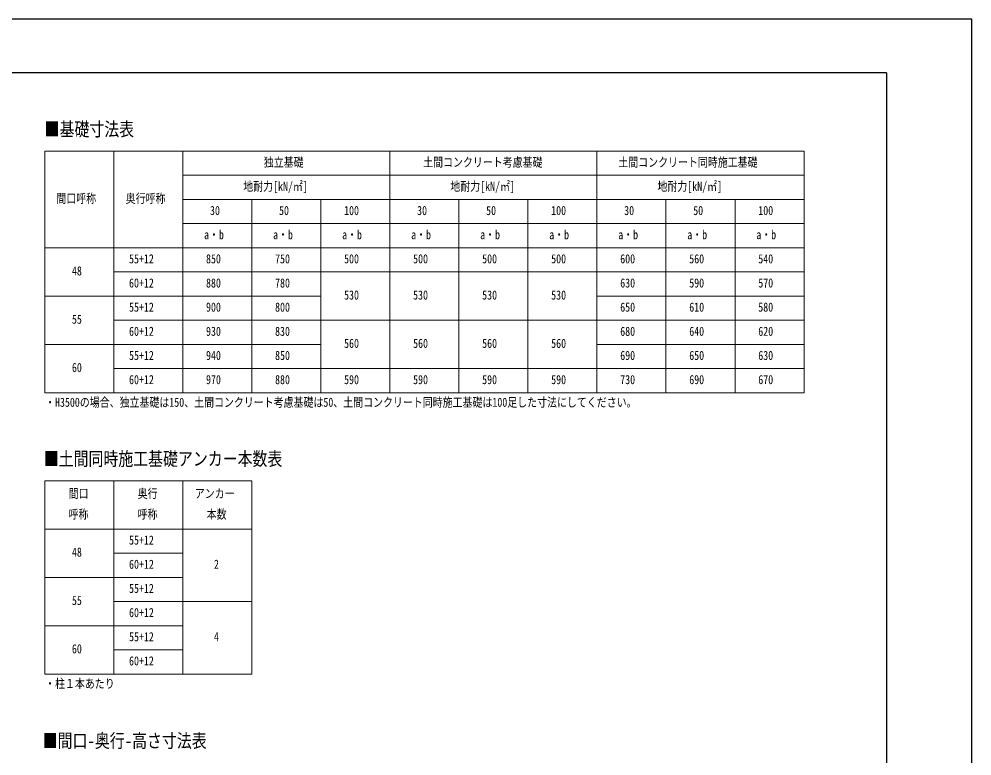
# Model space of a CAD drawing. Units: millimetres, scale not verified. Extents: x -16820 to 16820, y -11880 to 11880.
# Drawn here: x 3016 to 16820, y 1204 to 11880 of the extents above; entities that cross this region are included whole.
import ezdxf
from ezdxf.enums import TextEntityAlignment as Align

# ---------------------------------------------------------------- set-up
doc = ezdxf.new("R2010")
doc.units = ezdxf.units.MM
doc.header["$LTSCALE"] = 50
doc.layers.add('0-1_TABLE1', color=7, linetype='Continuous', lineweight=18)
doc.layers.add('0-2_USER1', color=3, linetype='Continuous')
doc.layers.add('0-8_YKK_ZWAK', color=7, linetype='Continuous')
doc.styles.add('ＭＳ ゴシック', font='')
doc.styles.get('ＭＳ ゴシック').set_extended_font_data('MS Gothic')

msp = doc.modelspace()

# ---------------------------------------------------------------- linework, layer by layer
at = {"layer": '0-1_TABLE1'}
for p, q in [((3388.08, 9966), (14388.08, 9966)), ((3388.08, 9966), (3388.08, 6466)), ((4388.08, 9966), (4388.08, 6466)), ((8388.08, 9966), (8388.08, 6466)), ((11388.08, 9966), (11388.08, 6466)), ((5388.08, 9616), (14388.08, 9616)), ((5388.08, 9266), (14388.08, 9266)), ((6388.08, 9266), (6388.08, 6466)), ((7388.08, 9266), (7388.08, 6466)), ((9388.08, 9266), (9388.08, 6466)), ((10388.08, 9266), (10388.08, 6466)), ((12388.08, 9266), (12388.08, 6466)), ((13388.08, 9266), (13388.08, 6466)), ((5388.08, 8916), (14388.08, 8916)), ((4388.08, 8216), (14388.08, 8216)), ((3388.08, 7866), (7388.08, 7866)), ((11388.08, 7866), (14388.08, 7866)), ((4388.08, 7516), (14388.08, 7516)), ((3388.08, 7166), (7388.08, 7166)), ((11388.08, 7166), (14388.08, 7166)), ((4388.08, 6816), (14388.08, 6816)), ((3388.08, 5191), (6388.08, 5191)), ((3388.08, 5191), (3388.08, 2391)), ((4388.08, 5191), (4388.08, 2391)), ((6388.08, 5191), (6388.08, 2391)), ((3388.08, 4491), (6388.08, 4491)), ((4388.08, 4141), (5388.08, 4141)), ((3388.08, 3791), (5388.08, 3791)), ((4388.08, 3441), (6388.08, 3441)), ((3388.08, 3091), (5388.08, 3091)), ((4388.08, 2741), (5388.08, 2741))]:
    msp.add_line(p, q, dxfattribs=at)
for points in [[(5388.08, 9966), (5388.08, 8216), (5388.08, 7866), (5388.08, 7516), (5388.08, 7166), (5388.08, 6816), (5388.08, 6466)], [(14388.08, 9966), (14388.08, 9266), (14388.08, 6466)], [(3388.08, 8566), (4388.08, 8566), (5388.08, 8566), (14388.08, 8566)], [(3388.08, 6466), (4388.08, 6466), (14388.08, 6466)], [(5388.08, 5191), (5388.08, 3441), (5388.08, 2391)], [(3388.08, 2391), (4388.08, 2391), (5388.08, 2391), (6388.08, 2391)]]:
    msp.add_lwpolyline(points, dxfattribs=at)
at = {"layer": '0-8_YKK_ZWAK'}
for q in [(-15619.92, 11100), (15580.08, -10100)]:
    msp.add_line((15580.08, 11100), q, dxfattribs=at)
msp.add_lwpolyline([(-16820, -11880), (16820, -11880), (16820, 11880), (-16820, 11880)], close=True, dxfattribs=at)

# ---------------------------------------------------------------- texts
at = {"layer": '0-1_TABLE1', "style": 'ＭＳ ゴシック', "width": 0.8}
for s, p in [('独立基礎', (6561.68, 9701)), ('土間コンクリート考慮基礎', (8870.48, 9701)), ('土間コンクリート同時施工基礎', (11697.68, 9701)), ('地耐力[kN/㎡]', (6264.08, 9351)), ('地耐力[kN/㎡]', (9264.08, 9351)), ('地耐力[kN/㎡]', (12264.08, 9351)), ('間口呼称', (3556.88, 9176)), ('奥行呼称', (4561.68, 9176)), ('30', (5782.48, 9001)), ('50', (6782.48, 9001)), ('100', (7724.88, 9001)), ('30', (8782.48, 9001)), ('50', (9782.48, 9001)), ('100', (10724.88, 9001)), ('30', (11782.48, 9001)), ('50', (12782.48, 9001)), ('100', (13724.88, 9001)), ('a・b', (5696.08, 8651)), ('a・b', (6696.08, 8651)), ('a・b', (7696.08, 8651)), ('a・b', (8696.08, 8651)), ('a・b', (9696.08, 8651)), ('a・b', (10696.08, 8651)), ('a・b', (11696.08, 8651)), ('a・b', (12696.08, 8651)), ('a・b', (13696.08, 8651)), ('55+12', (4609.68, 8301)), ('850', (5724.88, 8301)), ('750', (6724.88, 8301)), ('500', (7724.88, 8301)), ('500', (8724.88, 8301)), ('500', (9724.88, 8301)), ('500', (10724.88, 8301)), ('600', (11724.88, 8301)), ('560', (12724.88, 8301)), ('540', (13724.88, 8301)), ('48', (3782.48, 8126)), ('60+12', (4609.68, 7951)), ('880', (5724.88, 7951)), ('780', (6724.88, 7951)), ('630', (11724.88, 7951)), ('590', (12724.88, 7951)), ('570', (13724.88, 7951)), ('530', (7724.88, 7776)), ('530', (8724.88, 7776)), ('530', (9724.88, 7776)), ('530', (10724.88, 7776)), ('55+12', (4609.68, 7601)), ('900', (5724.88, 7601)), ('800', (6724.88, 7601)), ('650', (11724.88, 7601)), ('610', (12724.88, 7601)), ('580', (13724.88, 7601)), ('55', (3782.48, 7426)), ('60+12', (4609.68, 7251)), ('930', (5724.88, 7251)), ('830', (6724.88, 7251)), ('680', (11724.88, 7251)), ('640', (12724.88, 7251)), ('620', (13724.88, 7251)), ('560', (7724.88, 7076)), ('560', (8724.88, 7076)), ('560', (9724.88, 7076)), ('560', (10724.88, 7076)), ('55+12', (4609.68, 6901)), ('940', (5724.88, 6901)), ('850', (6724.88, 6901)), ('690', (11724.88, 6901)), ('650', (12724.88, 6901)), ('630', (13724.88, 6901)), ('60', (3782.48, 6726)), ('60+12', (4609.68, 6551)), ('970', (5724.88, 6551)), ('880', (6724.88, 6551)), ('590', (7724.88, 6551)), ('590', (8724.88, 6551)), ('590', (9724.88, 6551)), ('590', (10724.88, 6551)), ('730', (11724.88, 6551)), ('690', (12724.88, 6551)), ('670', (13724.88, 6551)), ('間口', (3734.48, 4901)), ('奥行', (4734.48, 4901)), ('アンカー', (5561.68, 4901)), ('呼称', (3734.48, 4601)), ('呼称', (4734.48, 4601)), ('本数', (5734.48, 4601)), ('55+12', (4609.68, 4226)), ('48', (3782.48, 4051)), ('60+12', (4609.68, 3876)), ('2', (5840.08, 3876)), ('55+12', (4609.68, 3526)), ('55', (3782.48, 3351)), ('60+12', (4609.68, 3176)), ('55+12', (4609.68, 2826)), ('4', (5840.08, 2826)), ('60', (3782.48, 2651)), ('60+12', (4609.68, 2476))]:
    msp.add_text(s, height=132, dxfattribs=at).set_placement(p, align=Align.BOTTOM_LEFT)
at = {"layer": '0-2_USER1', "style": 'ＭＳ ゴシック', "width": 0.8}
for s, height, p in [('■基礎寸法表', 197.9, (3387.28, 10126)), ('・H3500の場合、独立基礎は150、土間コンクリート考慮基礎は50、土間コンクリート同時施工基礎は100足した寸法にしてください。', 132, (3393.25, 6222.5)), ('■土間同時施工基礎アンカー本数表', 197.9, (3374.73, 5351)), ('・柱１本あたり', 132, (3393.25, 2147.5)), ('■間口-奥行-高さ寸法表', 197.9, (3359.28, 1266.07))]:
    msp.add_text(s, height=height, dxfattribs=at).set_placement(p, align=Align.BOTTOM_LEFT)

doc.saveas('drawing.dxf')
